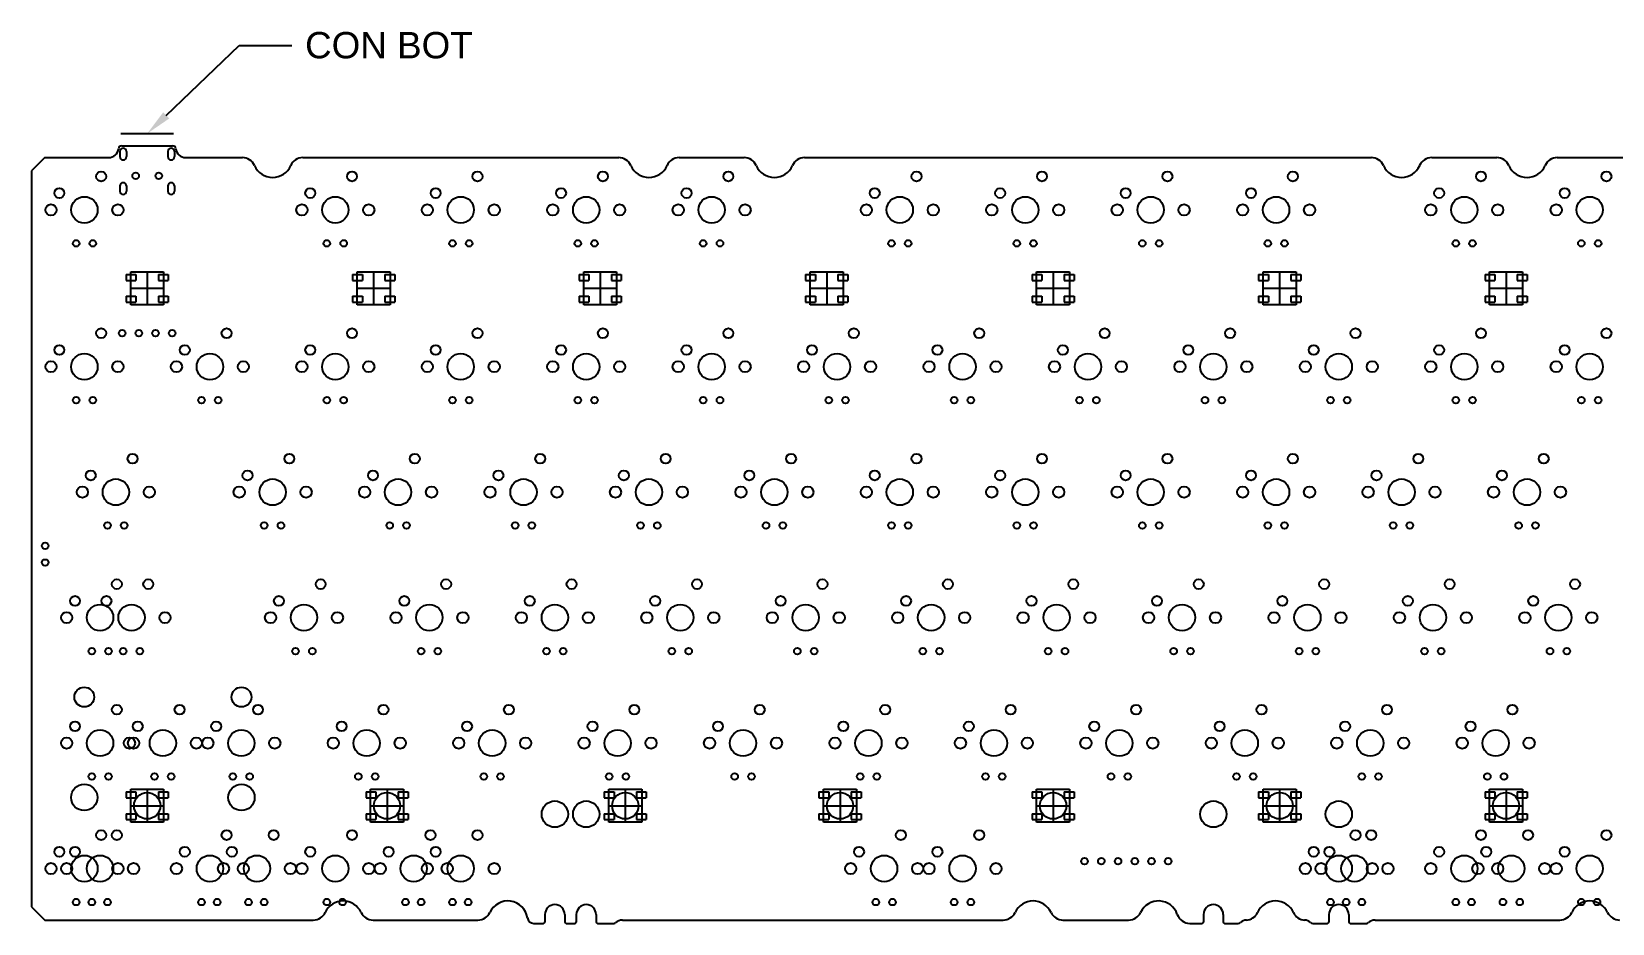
# Model space of a CAD drawing. Header units: millimetres. Extents: x 716 to 1142, y 508 to 644.
# Drawn here: x 716.3 to 956.4, y 508.6 to 644 of the extents above; entities that cross this region are included whole.
import ezdxf
from ezdxf import colors
from ezdxf.entities.mleader import LeaderData, LeaderLine
from ezdxf.math import Vec2, Vec3

# ---------------------------------------------------------------- set-up
doc = ezdxf.new("R2010")
doc.units = ezdxf.units.MM
doc.layers.add('b8000', color=220, linetype='Continuous')
doc.styles.get("Standard").update_dxf_attribs({"font": 'arial.ttf'})

msp = doc.modelspace()

# ---------------------------------------------------------------- linework, layer by layer
at = {"layer": 'b8000', "color": 5}
msp.add_line((729.88, 628.47), (737.88, 628.47), dxfattribs=at)
at = {"layer": 'b8000'}
for p, q in [((730.01, 626.62), (737.74, 626.62)), ((718.33, 624.82), (716.33, 622.82)), ((718.33, 624.82), (728.02, 624.82)), ((739.73, 624.82), (748.34, 624.82)), ((757.51, 624.82), (805.49, 624.82)), ((814.66, 624.82), (824.54, 624.82)), ((833.71, 624.82), (919.79, 624.82)), ((928.96, 624.82), (938.84, 624.82)), ((948.01, 624.82), (1019.81, 624.82)), ((716.33, 622.82), (716.33, 511.06)), ((731.38, 607.49), (736.38, 607.49)), ((731.38, 602.49), (731.38, 607.49)), ((733.88, 607.49), (733.88, 602.49)), ((736.38, 607.49), (736.38, 602.49)), ((765.77, 607.49), (770.77, 607.49)), ((765.77, 602.49), (765.77, 607.49)), ((768.27, 607.49), (768.27, 602.49)), ((770.77, 607.49), (770.77, 602.49)), ((800.17, 607.49), (805.17, 607.49)), ((800.17, 602.49), (800.17, 607.49)), ((802.67, 607.49), (802.67, 602.49)), ((805.17, 607.49), (805.17, 602.49)), ((834.57, 607.49), (839.57, 607.49)), ((834.57, 602.49), (834.57, 607.49)), ((837.07, 607.49), (837.07, 602.49)), ((839.57, 607.49), (839.57, 602.49)), ((868.96, 607.49), (873.96, 607.49)), ((868.96, 602.49), (868.96, 607.49)), ((871.46, 607.49), (871.46, 602.49)), ((873.96, 607.49), (873.96, 602.49)), ((903.36, 607.49), (908.36, 607.49)), ((903.36, 602.49), (903.36, 607.49)), ((905.86, 607.49), (905.86, 602.49)), ((908.36, 607.49), (908.36, 602.49)), ((937.75, 607.49), (942.75, 607.49)), ((937.75, 602.49), (937.75, 607.49)), ((940.25, 607.49), (940.25, 602.49)), ((942.75, 607.49), (942.75, 602.49)), ((730.68, 607.09), (730.68, 606.19)), ((730.68, 607.09), (732.18, 607.09)), ((730.68, 606.19), (732.18, 606.19)), ((731.38, 604.99), (736.38, 604.99)), ((732.18, 607.09), (732.18, 606.19)), ((735.58, 607.09), (735.58, 606.19)), ((735.58, 607.09), (737.08, 607.09)), ((735.58, 606.19), (737.08, 606.19)), ((737.08, 607.09), (737.08, 606.19)), ((765.07, 607.09), (765.07, 606.19)), ((765.07, 607.09), (766.57, 607.09)), ((765.07, 606.19), (766.57, 606.19)), ((765.77, 604.99), (770.77, 604.99)), ((766.57, 607.09), (766.57, 606.19)), ((769.97, 607.09), (769.97, 606.19)), ((769.97, 607.09), (771.47, 607.09)), ((769.97, 606.19), (771.47, 606.19)), ((771.47, 607.09), (771.47, 606.19)), ((799.47, 607.09), (799.47, 606.19)), ((799.47, 607.09), (800.97, 607.09)), ((799.47, 606.19), (800.97, 606.19)), ((800.17, 604.99), (805.17, 604.99)), ((800.97, 607.09), (800.97, 606.19)), ((804.37, 607.09), (804.37, 606.19)), ((804.37, 607.09), (805.87, 607.09)), ((804.37, 606.19), (805.87, 606.19)), ((805.87, 607.09), (805.87, 606.19)), ((833.87, 607.09), (833.87, 606.19)), ((833.87, 607.09), (835.37, 607.09)), ((833.87, 606.19), (835.37, 606.19)), ((834.57, 604.99), (839.57, 604.99)), ((835.37, 607.09), (835.37, 606.19)), ((838.77, 607.09), (838.77, 606.19)), ((838.77, 607.09), (840.27, 607.09)), ((838.77, 606.19), (840.27, 606.19)), ((840.27, 607.09), (840.27, 606.19)), ((868.26, 607.09), (868.26, 606.19)), ((868.26, 607.09), (869.76, 607.09)), ((868.26, 606.19), (869.76, 606.19)), ((868.96, 604.99), (873.96, 604.99)), ((869.76, 607.09), (869.76, 606.19)), ((873.16, 607.09), (873.16, 606.19)), ((873.16, 607.09), (874.66, 607.09)), ((873.16, 606.19), (874.66, 606.19)), ((874.66, 607.09), (874.66, 606.19)), ((902.66, 607.09), (902.66, 606.19)), ((902.66, 607.09), (904.16, 607.09)), ((902.66, 606.19), (904.16, 606.19)), ((903.36, 604.99), (908.36, 604.99)), ((904.16, 607.09), (904.16, 606.19)), ((907.56, 607.09), (907.56, 606.19)), ((907.56, 607.09), (909.06, 607.09)), ((907.56, 606.19), (909.06, 606.19)), ((909.06, 607.09), (909.06, 606.19)), ((937.05, 607.09), (937.05, 606.19)), ((937.05, 607.09), (938.55, 607.09)), ((937.05, 606.19), (938.55, 606.19)), ((937.75, 604.99), (942.75, 604.99)), ((938.55, 607.09), (938.55, 606.19)), ((941.95, 607.09), (941.95, 606.19)), ((941.95, 607.09), (943.45, 607.09)), ((941.95, 606.19), (943.45, 606.19)), ((943.45, 607.09), (943.45, 606.19)), ((730.68, 603.79), (730.68, 602.89)), ((730.68, 603.79), (732.18, 603.79)), ((730.68, 602.89), (732.18, 602.89)), ((732.18, 603.79), (732.18, 602.89)), ((735.58, 603.79), (735.58, 602.89)), ((735.58, 603.79), (737.08, 603.79)), ((735.58, 602.89), (737.08, 602.89)), ((737.08, 603.79), (737.08, 602.89)), ((765.07, 603.79), (765.07, 602.89)), ((765.07, 603.79), (766.57, 603.79)), ((765.07, 602.89), (766.57, 602.89)), ((766.57, 603.79), (766.57, 602.89)), ((769.97, 603.79), (769.97, 602.89)), ((769.97, 603.79), (771.47, 603.79)), ((769.97, 602.89), (771.47, 602.89)), ((771.47, 603.79), (771.47, 602.89)), ((799.47, 603.79), (799.47, 602.89)), ((799.47, 603.79), (800.97, 603.79)), ((799.47, 602.89), (800.97, 602.89)), ((800.97, 603.79), (800.97, 602.89)), ((804.37, 603.79), (804.37, 602.89)), ((804.37, 603.79), (805.87, 603.79)), ((804.37, 602.89), (805.87, 602.89)), ((805.87, 603.79), (805.87, 602.89)), ((833.87, 603.79), (833.87, 602.89)), ((833.87, 603.79), (835.37, 603.79)), ((833.87, 602.89), (835.37, 602.89)), ((835.37, 603.79), (835.37, 602.89)), ((838.77, 603.79), (838.77, 602.89)), ((838.77, 603.79), (840.27, 603.79)), ((838.77, 602.89), (840.27, 602.89)), ((840.27, 603.79), (840.27, 602.89)), ((868.26, 603.79), (868.26, 602.89)), ((868.26, 603.79), (869.76, 603.79)), ((868.26, 602.89), (869.76, 602.89)), ((869.76, 603.79), (869.76, 602.89)), ((873.16, 603.79), (873.16, 602.89)), ((873.16, 603.79), (874.66, 603.79)), ((873.16, 602.89), (874.66, 602.89)), ((874.66, 603.79), (874.66, 602.89)), ((902.66, 603.79), (902.66, 602.89)), ((902.66, 603.79), (904.16, 603.79)), ((902.66, 602.89), (904.16, 602.89)), ((904.16, 603.79), (904.16, 602.89)), ((907.56, 603.79), (907.56, 602.89)), ((907.56, 603.79), (909.06, 603.79)), ((907.56, 602.89), (909.06, 602.89)), ((909.06, 603.79), (909.06, 602.89)), ((937.05, 603.79), (937.05, 602.89)), ((937.05, 603.79), (938.55, 603.79)), ((937.05, 602.89), (938.55, 602.89)), ((938.55, 603.79), (938.55, 602.89)), ((941.95, 603.79), (941.95, 602.89)), ((941.95, 603.79), (943.45, 603.79)), ((941.95, 602.89), (943.45, 602.89)), ((943.45, 603.79), (943.45, 602.89)), ((736.38, 602.49), (731.38, 602.49)), ((770.77, 602.49), (765.77, 602.49)), ((805.17, 602.49), (800.17, 602.49)), ((839.57, 602.49), (834.57, 602.49)), ((873.96, 602.49), (868.96, 602.49)), ((908.36, 602.49), (903.36, 602.49)), ((942.75, 602.49), (937.75, 602.49)), ((730.68, 528.51), (730.68, 527.61)), ((730.68, 528.51), (732.18, 528.51)), ((731.38, 528.91), (736.38, 528.91)), ((731.38, 523.91), (731.38, 528.91)), ((732.18, 528.51), (732.18, 527.61)), ((733.88, 528.91), (733.88, 523.91)), ((735.58, 528.51), (735.58, 527.61)), ((735.58, 528.51), (737.08, 528.51)), ((736.38, 528.91), (736.38, 523.91)), ((737.08, 528.51), (737.08, 527.61)), ((767.11, 528.51), (767.11, 527.61)), ((767.11, 528.51), (768.61, 528.51)), ((767.81, 528.91), (772.81, 528.91)), ((767.81, 523.91), (767.81, 528.91)), ((768.61, 528.51), (768.61, 527.61)), ((770.31, 528.91), (770.31, 523.91)), ((772.01, 528.51), (772.01, 527.61)), ((772.01, 528.51), (773.51, 528.51)), ((772.81, 528.91), (772.81, 523.91)), ((773.51, 528.51), (773.51, 527.61)), ((803.28, 528.51), (803.28, 527.61)), ((803.28, 528.51), (804.78, 528.51)), ((803.98, 528.91), (808.98, 528.91)), ((803.98, 523.91), (803.98, 528.91)), ((804.78, 528.51), (804.78, 527.61)), ((806.48, 528.91), (806.48, 523.91)), ((808.18, 528.51), (808.18, 527.61)), ((808.18, 528.51), (809.68, 528.51)), ((808.98, 528.91), (808.98, 523.91)), ((809.68, 528.51), (809.68, 527.61)), ((835.9, 528.51), (835.9, 527.61)), ((835.9, 528.51), (837.4, 528.51)), ((836.6, 528.91), (841.6, 528.91)), ((836.6, 523.91), (836.6, 528.91)), ((837.4, 528.51), (837.4, 527.61)), ((839.1, 528.91), (839.1, 523.91)), ((840.8, 528.51), (840.8, 527.61)), ((840.8, 528.51), (842.3, 528.51)), ((841.6, 528.91), (841.6, 523.91)), ((842.3, 528.51), (842.3, 527.61)), ((868.26, 528.51), (868.26, 527.61)), ((868.26, 528.51), (869.76, 528.51)), ((868.96, 528.91), (873.96, 528.91)), ((868.96, 523.91), (868.96, 528.91)), ((869.76, 528.51), (869.76, 527.61)), ((871.46, 528.91), (871.46, 523.91)), ((873.16, 528.51), (873.16, 527.61)), ((873.16, 528.51), (874.66, 528.51)), ((873.96, 528.91), (873.96, 523.91)), ((874.66, 528.51), (874.66, 527.61)), ((902.66, 528.51), (902.66, 527.61)), ((902.66, 528.51), (904.16, 528.51)), ((903.36, 528.91), (908.36, 528.91)), ((903.36, 523.91), (903.36, 528.91)), ((904.16, 528.51), (904.16, 527.61)), ((905.86, 528.91), (905.86, 523.91)), ((907.56, 528.51), (907.56, 527.61)), ((907.56, 528.51), (909.06, 528.51)), ((908.36, 528.91), (908.36, 523.91)), ((909.06, 528.51), (909.06, 527.61)), ((937.05, 528.51), (937.05, 527.61)), ((937.05, 528.51), (938.55, 528.51)), ((937.75, 528.91), (942.75, 528.91)), ((937.75, 523.91), (937.75, 528.91)), ((938.55, 528.51), (938.55, 527.61)), ((940.25, 528.91), (940.25, 523.91)), ((941.95, 528.51), (941.95, 527.61)), ((941.95, 528.51), (943.45, 528.51)), ((942.75, 528.91), (942.75, 523.91)), ((943.45, 528.51), (943.45, 527.61)), ((730.68, 527.61), (732.18, 527.61)), ((731.38, 526.41), (736.38, 526.41)), ((735.58, 527.61), (737.08, 527.61)), ((767.11, 527.61), (768.61, 527.61)), ((767.81, 526.41), (772.81, 526.41)), ((772.01, 527.61), (773.51, 527.61)), ((803.28, 527.61), (804.78, 527.61)), ((803.98, 526.41), (808.98, 526.41)), ((808.18, 527.61), (809.68, 527.61)), ((835.9, 527.61), (837.4, 527.61)), ((836.6, 526.41), (841.6, 526.41)), ((840.8, 527.61), (842.3, 527.61)), ((868.26, 527.61), (869.76, 527.61)), ((868.96, 526.41), (873.96, 526.41)), ((873.16, 527.61), (874.66, 527.61)), ((902.66, 527.61), (904.16, 527.61)), ((903.36, 526.41), (908.36, 526.41)), ((907.56, 527.61), (909.06, 527.61)), ((937.05, 527.61), (938.55, 527.61)), ((937.75, 526.41), (942.75, 526.41)), ((941.95, 527.61), (943.45, 527.61)), ((730.68, 525.21), (730.68, 524.31)), ((730.68, 525.21), (732.18, 525.21)), ((730.68, 524.31), (732.18, 524.31)), ((736.38, 523.91), (731.38, 523.91)), ((732.18, 525.21), (732.18, 524.31)), ((735.58, 525.21), (735.58, 524.31)), ((735.58, 525.21), (737.08, 525.21)), ((735.58, 524.31), (737.08, 524.31)), ((737.08, 525.21), (737.08, 524.31)), ((767.11, 525.21), (767.11, 524.31)), ((767.11, 525.21), (768.61, 525.21)), ((767.11, 524.31), (768.61, 524.31)), ((772.81, 523.91), (767.81, 523.91)), ((768.61, 525.21), (768.61, 524.31)), ((772.01, 525.21), (772.01, 524.31)), ((772.01, 525.21), (773.51, 525.21)), ((772.01, 524.31), (773.51, 524.31)), ((773.51, 525.21), (773.51, 524.31)), ((803.28, 525.21), (803.28, 524.31)), ((803.28, 525.21), (804.78, 525.21)), ((803.28, 524.31), (804.78, 524.31)), ((808.98, 523.91), (803.98, 523.91)), ((804.78, 525.21), (804.78, 524.31)), ((808.18, 525.21), (808.18, 524.31)), ((808.18, 525.21), (809.68, 525.21)), ((808.18, 524.31), (809.68, 524.31)), ((809.68, 525.21), (809.68, 524.31)), ((835.9, 525.21), (835.9, 524.31)), ((835.9, 525.21), (837.4, 525.21)), ((835.9, 524.31), (837.4, 524.31)), ((841.6, 523.91), (836.6, 523.91)), ((837.4, 525.21), (837.4, 524.31)), ((840.8, 525.21), (840.8, 524.31)), ((840.8, 525.21), (842.3, 525.21)), ((840.8, 524.31), (842.3, 524.31)), ((842.3, 525.21), (842.3, 524.31)), ((868.26, 525.21), (868.26, 524.31)), ((868.26, 525.21), (869.76, 525.21)), ((868.26, 524.31), (869.76, 524.31)), ((873.96, 523.91), (868.96, 523.91)), ((869.76, 525.21), (869.76, 524.31)), ((873.16, 525.21), (873.16, 524.31)), ((873.16, 525.21), (874.66, 525.21)), ((873.16, 524.31), (874.66, 524.31)), ((874.66, 525.21), (874.66, 524.31)), ((902.66, 525.21), (902.66, 524.31)), ((902.66, 525.21), (904.16, 525.21)), ((902.66, 524.31), (904.16, 524.31)), ((908.36, 523.91), (903.36, 523.91)), ((904.16, 525.21), (904.16, 524.31)), ((907.56, 525.21), (907.56, 524.31)), ((907.56, 525.21), (909.06, 525.21)), ((907.56, 524.31), (909.06, 524.31)), ((909.06, 525.21), (909.06, 524.31)), ((937.05, 525.21), (937.05, 524.31)), ((937.05, 525.21), (938.55, 525.21)), ((937.05, 524.31), (938.55, 524.31)), ((942.75, 523.91), (937.75, 523.91)), ((938.55, 525.21), (938.55, 524.31)), ((941.95, 525.21), (941.95, 524.31)), ((941.95, 525.21), (943.45, 525.21)), ((941.95, 524.31), (943.45, 524.31)), ((943.45, 525.21), (943.45, 524.31)), ((716.33, 511.06), (718.33, 509.06)), ((718.33, 509.06), (759.11, 509.06)), ((768.18, 509.06), (784.11, 509.06)), ((794.29, 509.9), (794.29, 508.76)), ((797.29, 509.9), (797.29, 508.76)), ((799.05, 509.9), (799.05, 508.76)), ((802.05, 509.9), (802.05, 508.76)), ((806.05, 509.06), (863.88, 509.06)), ((872.96, 509.06), (882.93, 509.06)), ((894.3, 509.9), (894.3, 508.76)), ((897.3, 509.9), (897.3, 508.76)), ((913.35, 509.9), (913.35, 508.76)), ((916.35, 509.9), (916.35, 508.76)), ((920.35, 509.06), (948.41, 509.06)), ((792.6, 508.56), (794.09, 508.56)), ((797.49, 508.56), (798.85, 508.56)), ((802.25, 508.56), (804.73, 508.56)), ((892.21, 508.56), (894.1, 508.56)), ((897.5, 508.56), (899.57, 508.56)), ((910.9, 508.56), (913.15, 508.56)), ((916.55, 508.56), (919.03, 508.56))]:
    msp.add_line(p, q, dxfattribs=at)
at = {"layer": 'b8000', "color": 2}
for p, q in [((729.73, 625.77), (729.73, 624.97)), ((730.73, 625.77), (730.73, 624.97)), ((737.03, 625.77), (737.03, 624.97)), ((738.03, 625.77), (738.03, 624.97)), ((729.73, 620.52), (729.73, 619.72)), ((730.73, 620.52), (730.73, 619.72)), ((737.03, 620.52), (737.03, 619.72)), ((738.03, 620.52), (738.03, 619.72))]:
    msp.add_line(p, q, dxfattribs=at)
at = {"layer": 'b8000'}
for centre, radius in [((726.89, 621.97), 0.75), ((764.99, 621.97), 0.75), ((784.04, 621.97), 0.75), ((803.09, 621.97), 0.75), ((822.14, 621.97), 0.75), ((850.72, 621.97), 0.75), ((869.77, 621.97), 0.75), ((888.82, 621.97), 0.75), ((907.87, 621.97), 0.75), ((936.44, 621.97), 0.75), ((955.49, 621.97), 0.75), ((720.54, 619.43), 0.75), ((758.64, 619.43), 0.75), ((777.69, 619.43), 0.75), ((796.74, 619.43), 0.75), ((815.79, 619.43), 0.75), ((844.37, 619.43), 0.75), ((863.42, 619.43), 0.75), ((882.47, 619.43), 0.75), ((901.52, 619.43), 0.75), ((930.09, 619.43), 0.75), ((949.14, 619.43), 0.75), ((719.27, 616.89), 0.85), ((724.35, 616.89), 2), ((729.43, 616.89), 0.85), ((757.37, 616.89), 0.85), ((762.45, 616.89), 2), ((767.53, 616.89), 0.85), ((776.42, 616.89), 0.85), ((781.5, 616.89), 2), ((786.58, 616.89), 0.85), ((795.47, 616.89), 0.85), ((800.55, 616.89), 2), ((805.63, 616.89), 0.85), ((814.52, 616.89), 0.85), ((819.6, 616.89), 2), ((824.68, 616.89), 0.85), ((843.1, 616.89), 0.85), ((848.18, 616.89), 2), ((853.26, 616.89), 0.85), ((862.15, 616.89), 0.85), ((867.23, 616.89), 2), ((872.31, 616.89), 0.85), ((881.2, 616.89), 0.85), ((886.28, 616.89), 2), ((891.36, 616.89), 0.85), ((900.25, 616.89), 0.85), ((905.33, 616.89), 2), ((910.41, 616.89), 0.85), ((928.82, 616.89), 0.85), ((933.9, 616.89), 2), ((938.98, 616.89), 0.85), ((947.87, 616.89), 0.85), ((952.95, 616.89), 2), ((723.08, 611.81), 0.5), ((725.62, 611.81), 0.5), ((761.18, 611.81), 0.5), ((763.72, 611.81), 0.5), ((780.23, 611.81), 0.5), ((782.77, 611.81), 0.5), ((799.28, 611.81), 0.5), ((801.82, 611.81), 0.5), ((818.33, 611.81), 0.5), ((820.87, 611.81), 0.5), ((846.91, 611.81), 0.5), ((849.45, 611.81), 0.5), ((865.96, 611.81), 0.5), ((868.5, 611.81), 0.5), ((885.01, 611.81), 0.5), ((887.55, 611.81), 0.5), ((904.06, 611.81), 0.5), ((906.6, 611.81), 0.5), ((932.63, 611.81), 0.5), ((935.17, 611.81), 0.5), ((951.68, 611.81), 0.5), ((954.22, 611.81), 0.5), ((726.89, 598.16), 0.75), ((745.94, 598.16), 0.75), ((764.99, 598.16), 0.75), ((784.04, 598.16), 0.75), ((803.09, 598.16), 0.75), ((822.14, 598.16), 0.75), ((841.19, 598.16), 0.75), ((860.24, 598.16), 0.75), ((879.29, 598.16), 0.75), ((898.34, 598.16), 0.75), ((917.39, 598.16), 0.75), ((936.44, 598.16), 0.75), ((955.49, 598.16), 0.75), ((720.54, 595.62), 0.75), ((739.59, 595.62), 0.75), ((758.64, 595.62), 0.75), ((777.69, 595.62), 0.75), ((796.74, 595.62), 0.75), ((815.79, 595.62), 0.75), ((834.84, 595.62), 0.75), ((853.89, 595.62), 0.75), ((872.94, 595.62), 0.75), ((891.99, 595.62), 0.75), ((911.04, 595.62), 0.75), ((930.09, 595.62), 0.75), ((949.14, 595.62), 0.75), ((719.27, 593.08), 0.85), ((724.35, 593.08), 2), ((729.43, 593.08), 0.85), ((738.32, 593.08), 0.85), ((743.4, 593.08), 2), ((748.48, 593.08), 0.85), ((757.37, 593.08), 0.85), ((762.45, 593.08), 2), ((767.53, 593.08), 0.85), ((776.42, 593.08), 0.85), ((781.5, 593.08), 2), ((786.58, 593.08), 0.85), ((795.47, 593.08), 0.85), ((800.55, 593.08), 2), ((805.63, 593.08), 0.85), ((814.52, 593.08), 0.85), ((819.6, 593.08), 2), ((824.68, 593.08), 0.85), ((833.57, 593.08), 0.85), ((838.65, 593.08), 2), ((843.73, 593.08), 0.85), ((852.62, 593.08), 0.85), ((857.7, 593.08), 2), ((862.78, 593.08), 0.85), ((871.67, 593.08), 0.85), ((876.75, 593.08), 2), ((881.83, 593.08), 0.85), ((890.72, 593.08), 0.85), ((895.8, 593.08), 2), ((900.88, 593.08), 0.85), ((909.77, 593.08), 0.85), ((914.85, 593.08), 2), ((919.93, 593.08), 0.85), ((928.82, 593.08), 0.85), ((933.9, 593.08), 2), ((938.98, 593.08), 0.85), ((947.87, 593.08), 0.85), ((952.95, 593.08), 2), ((723.08, 588), 0.5), ((725.62, 588), 0.5), ((742.13, 588), 0.5), ((744.67, 588), 0.5), ((761.18, 588), 0.5), ((763.72, 588), 0.5), ((780.23, 588), 0.5), ((782.77, 588), 0.5), ((799.28, 588), 0.5), ((801.82, 588), 0.5), ((818.33, 588), 0.5), ((820.87, 588), 0.5), ((837.38, 588), 0.5), ((839.92, 588), 0.5), ((856.43, 588), 0.5), ((858.97, 588), 0.5), ((875.48, 588), 0.5), ((878.02, 588), 0.5), ((894.53, 588), 0.5), ((897.07, 588), 0.5), ((913.58, 588), 0.5), ((916.12, 588), 0.5), ((932.63, 588), 0.5), ((935.17, 588), 0.5), ((951.68, 588), 0.5), ((954.22, 588), 0.5), ((731.66, 579.11), 0.75), ((755.47, 579.11), 0.75), ((774.52, 579.11), 0.75), ((793.57, 579.11), 0.75), ((812.62, 579.11), 0.75), ((831.67, 579.11), 0.75), ((850.72, 579.11), 0.75), ((869.77, 579.11), 0.75), ((888.82, 579.11), 0.75), ((907.87, 579.11), 0.75), ((926.92, 579.11), 0.75), ((945.97, 579.11), 0.75), ((725.31, 576.57), 0.75), ((749.12, 576.57), 0.75), ((768.17, 576.57), 0.75), ((787.22, 576.57), 0.75), ((806.27, 576.57), 0.75), ((825.32, 576.57), 0.75), ((844.37, 576.57), 0.75), ((863.42, 576.57), 0.75), ((882.47, 576.57), 0.75), ((901.52, 576.57), 0.75), ((920.57, 576.57), 0.75), ((939.62, 576.57), 0.75), ((724.04, 574.03), 0.85), ((729.12, 574.03), 2), ((734.2, 574.03), 0.85), ((747.85, 574.03), 0.85), ((752.93, 574.03), 2), ((758.01, 574.03), 0.85), ((766.9, 574.03), 0.85), ((771.98, 574.03), 2), ((777.06, 574.03), 0.85), ((785.95, 574.03), 0.85), ((791.03, 574.03), 2), ((796.11, 574.03), 0.85), ((805, 574.03), 0.85), ((810.08, 574.03), 2), ((815.16, 574.03), 0.85), ((824.05, 574.03), 0.85), ((829.13, 574.03), 2), ((834.21, 574.03), 0.85), ((843.1, 574.03), 0.85), ((848.18, 574.03), 2), ((853.26, 574.03), 0.85), ((862.15, 574.03), 0.85), ((867.23, 574.03), 2), ((872.31, 574.03), 0.85), ((881.2, 574.03), 0.85), ((886.28, 574.03), 2), ((891.36, 574.03), 0.85), ((900.25, 574.03), 0.85), ((905.33, 574.03), 2), ((910.41, 574.03), 0.85), ((919.3, 574.03), 0.85), ((924.38, 574.03), 2), ((929.46, 574.03), 0.85), ((938.35, 574.03), 0.85), ((943.43, 574.03), 2), ((948.51, 574.03), 0.85), ((727.85, 568.95), 0.5), ((730.39, 568.95), 0.5), ((751.66, 568.95), 0.5), ((754.2, 568.95), 0.5), ((770.71, 568.95), 0.5), ((773.25, 568.95), 0.5), ((789.76, 568.95), 0.5), ((792.3, 568.95), 0.5), ((808.81, 568.95), 0.5), ((811.35, 568.95), 0.5), ((827.86, 568.95), 0.5), ((830.4, 568.95), 0.5), ((846.91, 568.95), 0.5), ((849.45, 568.95), 0.5), ((865.96, 568.95), 0.5), ((868.5, 568.95), 0.5), ((885.01, 568.95), 0.5), ((887.55, 568.95), 0.5), ((904.06, 568.95), 0.5), ((906.6, 568.95), 0.5), ((923.11, 568.95), 0.5), ((925.65, 568.95), 0.5), ((942.16, 568.95), 0.5), ((944.7, 568.95), 0.5), ((729.27, 560.06), 0.75), ((734.04, 560.06), 0.75), ((760.23, 560.06), 0.75), ((779.28, 560.06), 0.75), ((798.33, 560.06), 0.75), ((817.38, 560.06), 0.75), ((836.43, 560.06), 0.75), ((855.48, 560.06), 0.75), ((874.53, 560.06), 0.75), ((893.58, 560.06), 0.75), ((912.63, 560.06), 0.75), ((931.68, 560.06), 0.75), ((950.73, 560.06), 0.75), ((722.92, 557.52), 0.75), ((726.73, 554.98), 2), ((727.69, 557.52), 0.75), ((731.5, 554.98), 2), ((753.88, 557.52), 0.75), ((757.69, 554.98), 2), ((772.93, 557.52), 0.75), ((776.74, 554.98), 2), ((791.98, 557.52), 0.75), ((795.79, 554.98), 2), ((811.03, 557.52), 0.75), ((814.84, 554.98), 2), ((830.08, 557.52), 0.75), ((833.89, 554.98), 2), ((849.13, 557.52), 0.75), ((852.94, 554.98), 2), ((868.18, 557.52), 0.75), ((871.99, 554.98), 2), ((887.23, 557.52), 0.75), ((891.04, 554.98), 2), ((906.28, 557.52), 0.75), ((910.09, 554.98), 2), ((925.33, 557.52), 0.75), ((929.14, 554.98), 2), ((944.38, 557.52), 0.75), ((948.19, 554.98), 2), ((721.65, 554.98), 0.85), ((736.58, 554.98), 0.85), ((752.61, 554.98), 0.85), ((762.77, 554.98), 0.85), ((771.66, 554.98), 0.85), ((781.82, 554.98), 0.85), ((790.71, 554.98), 0.85), ((800.87, 554.98), 0.85), ((809.76, 554.98), 0.85), ((819.92, 554.98), 0.85), ((828.81, 554.98), 0.85), ((838.97, 554.98), 0.85), ((847.86, 554.98), 0.85), ((858.02, 554.98), 0.85), ((866.91, 554.98), 0.85), ((877.07, 554.98), 0.85), ((885.96, 554.98), 0.85), ((896.12, 554.98), 0.85), ((905.01, 554.98), 0.85), ((915.17, 554.98), 0.85), ((924.06, 554.98), 0.85), ((934.22, 554.98), 0.85), ((943.11, 554.98), 0.85), ((953.27, 554.98), 0.85), ((725.46, 549.9), 0.5), ((728, 549.9), 0.5), ((730.23, 549.9), 0.5), ((732.77, 549.9), 0.5), ((756.42, 549.9), 0.5), ((758.96, 549.9), 0.5), ((775.47, 549.9), 0.5), ((778.01, 549.9), 0.5), ((794.52, 549.9), 0.5), ((797.06, 549.9), 0.5), ((813.57, 549.9), 0.5), ((816.11, 549.9), 0.5), ((832.62, 549.9), 0.5), ((835.16, 549.9), 0.5), ((851.67, 549.9), 0.5), ((854.21, 549.9), 0.5), ((870.72, 549.9), 0.5), ((873.26, 549.9), 0.5), ((889.77, 549.9), 0.5), ((892.31, 549.9), 0.5), ((908.82, 549.9), 0.5), ((911.36, 549.9), 0.5), ((927.87, 549.9), 0.5), ((930.41, 549.9), 0.5), ((946.92, 549.9), 0.5), ((949.46, 549.9), 0.5), ((724.32, 542.92), 1.5), ((748.2, 542.92), 1.5), ((729.27, 541.01), 0.75), ((738.8, 541.01), 0.75), ((750.71, 541.01), 0.75), ((769.76, 541.01), 0.75), ((788.81, 541.01), 0.75), ((807.86, 541.01), 0.75), ((826.91, 541.01), 0.75), ((845.96, 541.01), 0.75), ((865.01, 541.01), 0.75), ((884.06, 541.01), 0.75), ((903.11, 541.01), 0.75), ((922.16, 541.01), 0.75), ((941.21, 541.01), 0.75), ((722.92, 538.47), 0.75), ((732.45, 538.47), 0.75), ((744.36, 538.47), 0.75), ((748.17, 535.93), 2), ((763.41, 538.47), 0.75), ((767.22, 535.93), 2), ((782.46, 538.47), 0.75), ((786.27, 535.93), 2), ((801.51, 538.47), 0.75), ((805.32, 535.93), 2), ((820.56, 538.47), 0.75), ((824.37, 535.93), 2), ((839.61, 538.47), 0.75), ((843.42, 535.93), 2), ((858.66, 538.47), 0.75), ((862.47, 535.93), 2), ((877.71, 538.47), 0.75), ((881.52, 535.93), 2), ((896.76, 538.47), 0.75), ((900.57, 535.93), 2), ((915.81, 538.47), 0.75), ((919.62, 535.93), 2), ((934.86, 538.47), 0.75), ((938.67, 535.93), 2), ((721.65, 535.93), 0.85), ((731.18, 535.93), 0.85), ((731.18, 535.93), 0.85), ((731.81, 535.93), 0.85), ((741.34, 535.93), 0.85), ((743.09, 535.93), 0.85), ((753.25, 535.93), 0.85), ((762.14, 535.93), 0.85), ((772.3, 535.93), 0.85), ((781.19, 535.93), 0.85), ((791.35, 535.93), 0.85), ((800.24, 535.93), 0.85), ((810.4, 535.93), 0.85), ((819.29, 535.93), 0.85), ((829.45, 535.93), 0.85), ((838.34, 535.93), 0.85), ((848.5, 535.93), 0.85), ((857.39, 535.93), 0.85), ((867.55, 535.93), 0.85), ((876.44, 535.93), 0.85), ((886.6, 535.93), 0.85), ((895.49, 535.93), 0.85), ((905.65, 535.93), 0.85), ((914.54, 535.93), 0.85), ((924.7, 535.93), 0.85), ((933.59, 535.93), 0.85), ((943.75, 535.93), 0.85), ((725.46, 530.85), 0.5), ((728, 530.85), 0.5), ((734.99, 530.85), 0.5), ((737.53, 530.85), 0.5), ((746.9, 530.85), 0.5), ((749.44, 530.85), 0.5), ((765.95, 530.85), 0.5), ((768.49, 530.85), 0.5), ((785, 530.85), 0.5), ((787.54, 530.85), 0.5), ((804.05, 530.85), 0.5), ((806.59, 530.85), 0.5), ((823.1, 530.85), 0.5), ((825.64, 530.85), 0.5), ((842.15, 530.85), 0.5), ((844.69, 530.85), 0.5), ((861.2, 530.85), 0.5), ((863.74, 530.85), 0.5), ((880.25, 530.85), 0.5), ((882.79, 530.85), 0.5), ((899.3, 530.85), 0.5), ((901.84, 530.85), 0.5), ((918.35, 530.85), 0.5), ((920.89, 530.85), 0.5), ((937.4, 530.85), 0.5), ((939.94, 530.85), 0.5), ((724.32, 527.68), 2), ((733.88, 526.41), 2), ((748.2, 527.68), 2), ((770.31, 526.41), 2), ((806.48, 526.41), 2), ((839.1, 526.41), 2), ((871.46, 526.41), 2), ((905.86, 526.41), 2), ((940.25, 526.41), 2), ((795.79, 525.14), 2), ((800.55, 525.14), 2), ((895.8, 525.14), 2), ((914.85, 525.14), 2), ((726.89, 521.96), 0.75), ((729.27, 521.96), 0.75), ((745.94, 521.96), 0.75), ((753.09, 521.96), 0.75), ((764.99, 521.96), 0.75), ((776.9, 521.96), 0.75), ((784.04, 521.96), 0.75), ((848.34, 521.96), 0.75), ((860.24, 521.96), 0.75), ((917.39, 521.96), 0.75), ((919.77, 521.96), 0.75), ((936.44, 521.96), 0.75), ((943.59, 521.96), 0.75), ((955.49, 521.96), 0.75), ((720.54, 519.42), 0.75), ((722.92, 519.42), 0.75), ((726.73, 516.88), 2), ((739.59, 519.42), 0.75), ((746.74, 519.42), 0.75), ((750.55, 516.88), 2), ((758.64, 519.42), 0.75), ((770.55, 519.42), 0.75), ((774.36, 516.88), 2), ((777.69, 519.42), 0.75), ((841.99, 519.42), 0.75), ((845.8, 516.88), 2), ((853.89, 519.42), 0.75), ((857.7, 516.88), 2), ((911.04, 519.42), 0.75), ((913.42, 519.42), 0.75), ((917.23, 516.88), 2), ((930.09, 519.42), 0.75), ((937.24, 519.42), 0.75), ((941.05, 516.88), 2), ((949.14, 519.42), 0.75), ((719.27, 516.88), 0.85), ((721.65, 516.88), 0.85), ((729.43, 516.88), 0.85), ((731.81, 516.88), 0.85), ((738.32, 516.88), 0.85), ((745.47, 516.88), 0.85), ((748.48, 516.88), 0.85), ((755.63, 516.88), 0.85), ((757.37, 516.88), 0.85), ((767.53, 516.88), 0.85), ((769.28, 516.88), 0.85), ((776.42, 516.88), 0.85), ((779.44, 516.88), 0.85), ((786.58, 516.88), 0.85), ((840.72, 516.88), 0.85), ((850.88, 516.88), 0.85), ((852.62, 516.88), 0.85), ((862.78, 516.88), 0.85), ((909.77, 516.88), 0.85), ((912.15, 516.88), 0.85), ((919.93, 516.88), 0.85), ((922.31, 516.88), 0.85), ((928.82, 516.88), 0.85), ((935.97, 516.88), 0.85), ((938.98, 516.88), 0.85), ((946.13, 516.88), 0.85), ((947.87, 516.88), 0.85), ((723.08, 511.8), 0.5), ((725.46, 511.8), 0.5), ((727.85, 511.8), 0.5), ((742.13, 511.8), 0.5), ((744.51, 511.8), 0.5), ((749.28, 511.8), 0.5), ((751.66, 511.8), 0.5), ((761.18, 511.8), 0.5), ((763.56, 511.8), 0.5), ((773.09, 511.8), 0.5), ((775.47, 511.8), 0.5), ((780.23, 511.8), 0.5), ((782.61, 511.8), 0.5), ((844.53, 511.8), 0.5), ((847.07, 511.8), 0.5), ((856.43, 511.8), 0.5), ((858.97, 511.8), 0.5), ((913.58, 511.8), 0.5), ((915.96, 511.8), 0.5), ((918.35, 511.8), 0.5), ((932.63, 511.8), 0.5), ((935.01, 511.8), 0.5), ((939.78, 511.8), 0.5), ((942.32, 511.8), 0.5), ((951.68, 511.8), 0.5), ((954.06, 511.8), 0.5)]:
    msp.add_circle(centre, radius, dxfattribs=at)
at = {"layer": 'b8000', "color": 2, "linetype": 'Continuous'}
for centre in [(732.13, 622.07), (735.63, 622.07), (730.07, 598.16), (732.61, 598.16), (735.15, 598.16), (737.69, 598.16), (718.4, 565.87), (718.4, 563.33), (876.24, 518.02), (878.78, 518.02), (881.32, 518.02), (883.86, 518.02), (886.4, 518.02), (888.94, 518.02)]:
    msp.add_circle(centre, 0.5, dxfattribs=at)
at = {"layer": 'b8000', "color": 4}
for centre in [(726.73, 535.93), (736.26, 535.93), (724.35, 516.88), (743.4, 516.88), (762.45, 516.88), (781.5, 516.88), (914.85, 516.88), (933.9, 516.88), (952.95, 516.88)]:
    msp.add_circle(centre, 2, dxfattribs=at)
at = {"layer": 'b8000'}
for centre, radius, start, end in [((730.01, 626.12), 0.5, 90, 174.2608), ((737.74, 626.12), 0.5, 5.7392, 90), ((728.02, 626.32), 1.5, 270, 354.2608), ((739.73, 626.32), 1.5, 185.7392, 270), ((748.34, 622.82), 2, 23.5782, 90), ((757.51, 622.82), 2, 90, 156.4218), ((805.49, 622.82), 2, 23.5782, 90), ((814.66, 622.82), 2, 90, 156.4218), ((824.54, 622.82), 2, 23.5782, 90), ((833.71, 622.82), 2, 90, 156.4218), ((919.79, 622.82), 2, 23.5782, 90), ((928.96, 622.82), 2, 90, 156.4218), ((938.84, 622.82), 2, 23.5782, 90), ((948.01, 622.82), 2, 90, 156.4218), ((752.93, 624.82), 3, 203.5782, 336.4218), ((810.08, 624.82), 3, 203.5782, 336.4218), ((829.13, 624.82), 3, 203.5782, 336.4218), ((924.38, 624.82), 3, 203.5782, 336.4218), ((943.43, 624.82), 3, 203.5782, 336.4218), ((763.64, 508.96), 3, 24.8346, 155.1654), ((788.65, 508.96), 3, 8.6269, 155.1654), ((795.79, 509.9), 1.5, 0, 180), ((800.55, 509.9), 1.5, 0, 180), ((868.42, 508.96), 3, 24.8346, 155.1654), ((887.47, 508.96), 3, 18.6629, 155.1654), ((895.8, 509.9), 1.5, 0, 180), ((905.23, 508.96), 3, 24.7625, 155.2375), ((914.85, 509.9), 1.5, 0, 180), ((952.95, 508.96), 3, 24.8346, 155.1654), ((759.11, 511.06), 2, 270, 335.1654), ((768.18, 511.06), 2, 204.8346, 270), ((784.11, 511.06), 2, 270, 335.1654), ((792.6, 509.56), 1, 188.6269, 270), ((806.05, 507.56), 1.5, 90, 131.4096), ((863.88, 511.06), 2, 270, 335.1654), ((872.96, 511.06), 2, 204.8346, 270), ((882.93, 511.06), 2, 270, 335.1654), ((892.21, 510.56), 2, 198.6629, 270), ((900.89, 507.56), 1.5, 93.2731, 131.4096), ((900.69, 511.05), 2, 273.2731, 335.2375), ((909.77, 511.05), 2, 204.7625, 266.7269), ((909.57, 507.56), 1.5, 48.5904, 86.7269), ((920.35, 507.56), 1.5, 90, 131.4096), ((948.41, 511.06), 2, 270, 335.1654), ((957.49, 511.06), 2, 204.8346, 270), ((794.09, 508.76), 0.2, 270, 0), ((797.49, 508.76), 0.2, 180, 270), ((798.85, 508.76), 0.2, 270, 0), ((802.25, 508.76), 0.2, 180, 270), ((804.73, 509.06), 0.5, 270, 311.4096), ((894.1, 508.76), 0.2, 270, 0), ((897.5, 508.76), 0.2, 180, 270), ((899.57, 509.06), 0.5, 270, 311.4096), ((910.9, 509.06), 0.5, 228.5904, 270), ((913.15, 508.76), 0.2, 270, 0), ((916.55, 508.76), 0.2, 180, 270), ((919.03, 509.06), 0.5, 270, 311.4096)]:
    msp.add_arc(centre, radius, start, end, dxfattribs=at)
at = {"layer": 'b8000', "color": 2, "linetype": 'Continuous'}
for centre, start, end in [((730.23, 625.77), 0, 180), ((730.23, 624.97), 180, 0), ((737.53, 625.77), 0, 180), ((737.53, 624.97), 180, 0), ((730.23, 620.52), 0, 180), ((730.23, 619.72), 180, 0), ((737.53, 620.52), 0, 180), ((737.53, 619.72), 180, 0)]:
    msp.add_arc(centre, 0.5, start, end, dxfattribs=at)
at = {"layer": 'b8000'}
msp.add_point((871.46, 604.99), dxfattribs=at)

# ---------------------------------------------------------------- leaders
ml = msp.add_multileader_mtext('Standard', dxfattribs=at)
ml.set_content('CON BOT', color=256)
ml.set_leader_properties()
ml.build(insert=Vec2(0, 0))
ctx = ml.context
ctx.base_point, ctx.plane_origin = Vec3(755.86, 641.86), Vec3(733.88, 628.47)
notes = []
notes.append((ctx, [(1, (1, 1, 0), (747.86, 641.86), (1, 0), 8, [(0, [(733.88, 628.47)], 0, [])])]))
ctx.mtext.insert, ctx.mtext.flow_direction = Vec3(757.86, 643.9), 5
for ctx, leaders in notes:
    for number, flags, end, landing, length, lines in leaders:
        leader = LeaderData()
        leader.index, (leader.has_last_leader_line, leader.has_dogleg_vector, leader.attachment_direction) = number, flags
        leader.last_leader_point, leader.dogleg_vector, leader.dogleg_length = Vec3(end), Vec3(landing), length
        for number, points, colour, breaks in lines:
            line = LeaderLine()
            line.index, line.vertices, line.color, line.breaks = number, Vec3.list(points), colors.encode_raw_color(colour), breaks
            leader.lines.append(line)
        ctx.leaders.append(leader)

doc.saveas('drawing.dxf')
